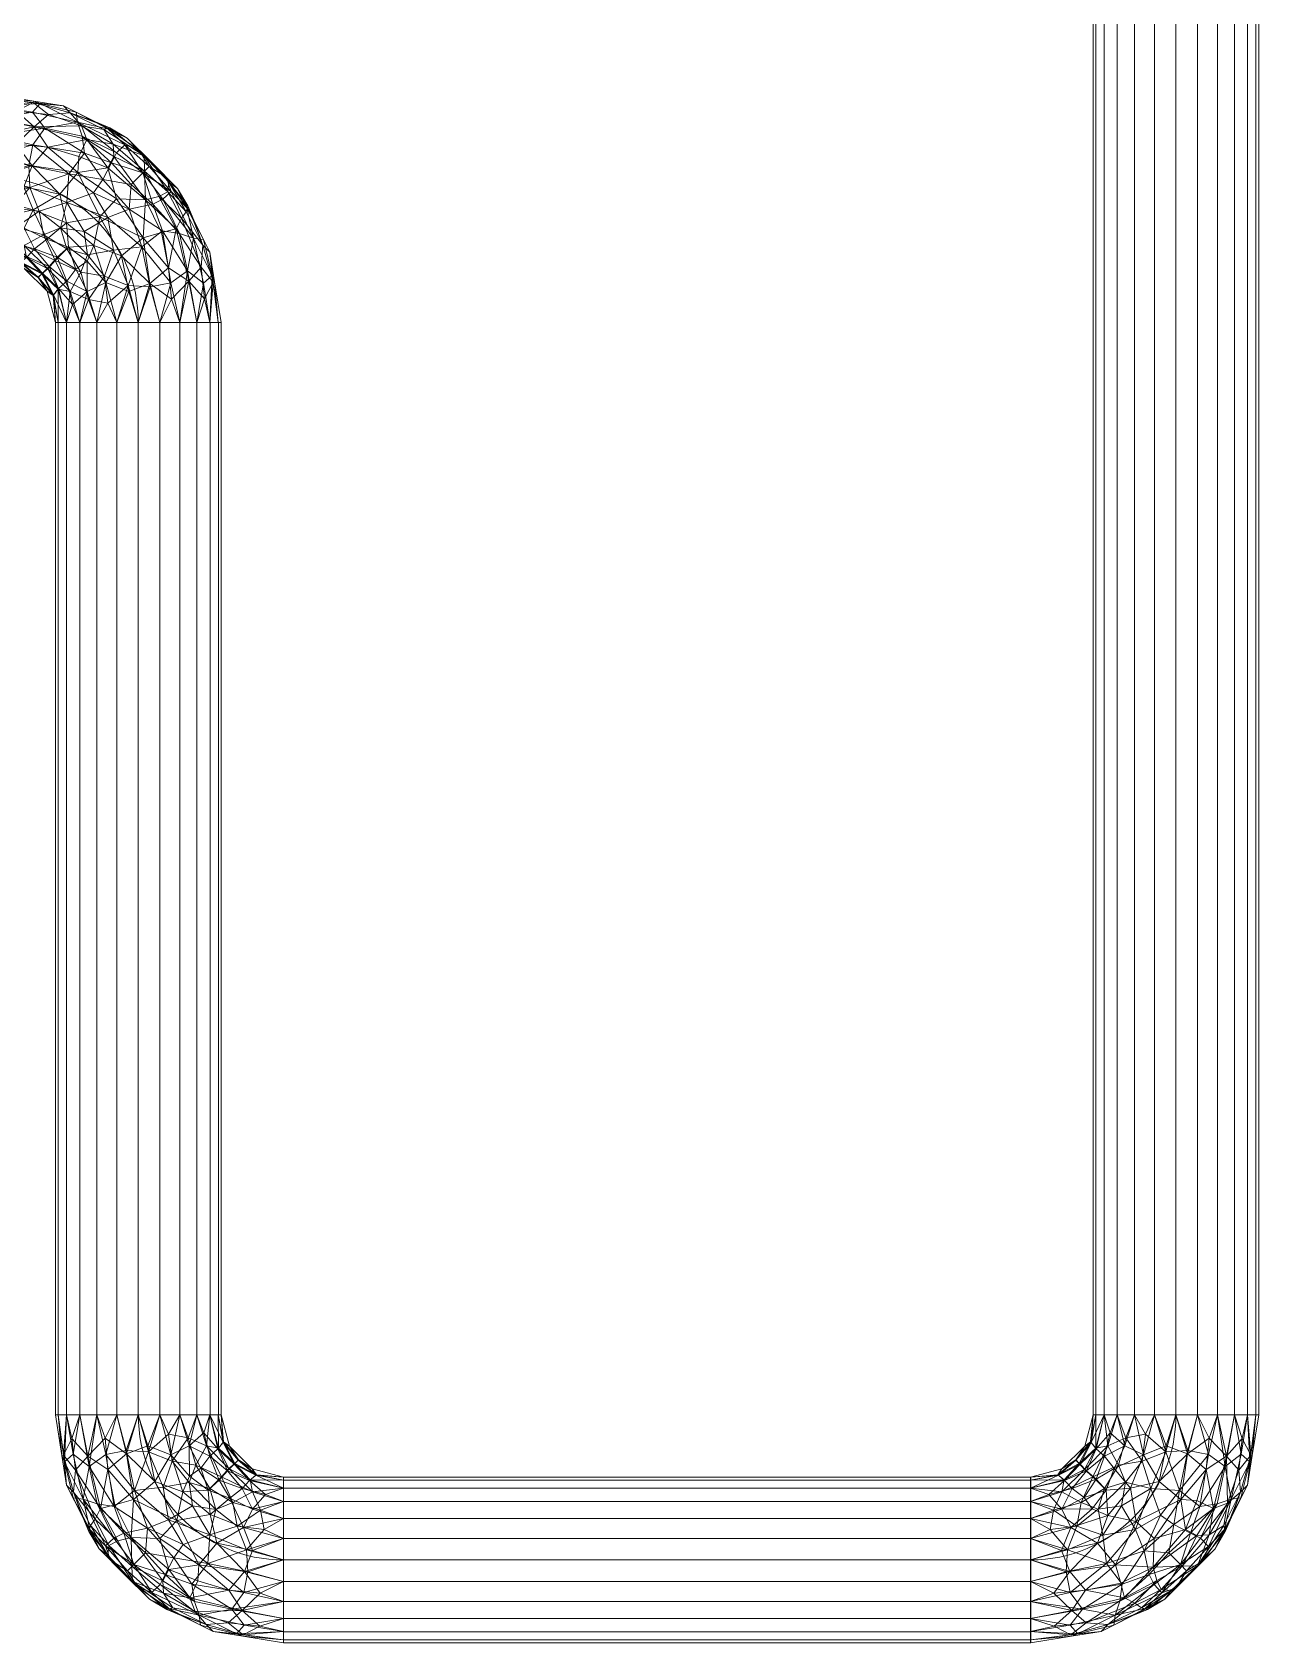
# Model space of a CAD drawing. Header units: inches. Extents: x -3325 to -59, y 5 to 733.
# Drawn here: x -3051.47 to -3030.19, y 132.3 to 160.25 of the extents above; entities that cross this region are included whole.
import ezdxf

# ---------------------------------------------------------------- set-up
doc = ezdxf.new("R2010")
doc.units = ezdxf.units.IN
doc.header["$MEASUREMENT"] = 0
doc.layers.add('P-PIPE', color=10, linetype='Continuous', lineweight=9)

# ---------------------------------------------------------------- blocks, each defined once
blk = doc.blocks.new('Elbow - Welded - Generic - Standard-1127339-06 - Fifth Level')
at = {"layer": 'P-PIPE'}
mesh = blk.add_polyface(dxfattribs=at)
corners = [(-1.437, 2.52), (-1.582, 1.978), (-1.978, 1.582), (-2.52, 1.437), (-2.52, 1.388, 0.372), (-2.52, 1.244, 0.719), (-2.52, 1.016, 1.016), (-2.52, 0.719, 1.244), (-2.52, 0.372, 1.388), (-2.52, 0, 1.437), (-2.52, -0.372, 1.388), (-2.52, -0.719, 1.244), (-2.52, -1.016, 1.016), (-2.52, -1.244, 0.719), (-2.52, -1.388, 0.372), (-2.52, -1.437), (-1.297, -1.243), (-0.194, -0.681), (0.681, 0.194), (1.243, 1.297), (1.437, 2.52), (1.388, 2.52, 0.372), (1.244, 2.52, 0.719), (1.016, 2.52, 1.016), (0.719, 2.52, 1.244), (0.372, 2.52, 1.388), (0, 2.52, 1.437), (-0.372, 2.52, 1.388), (-0.719, 2.52, 1.244), (-1.016, 2.52, 1.016), (-1.244, 2.52, 0.719), (-1.388, 2.52, 0.372), (-0.124, 0.124, 1.145), (-0.941, 0.941, 1.408), (-1.055, -0.959, 0.7), (-1.443, 1.443, 1.035), (0.959, 1.055, 0.7), (0.064, 1.205, 1.386), (-1.205, -0.064, 1.386), (-1.676, 1.676, 0.552), (-0.585, 1.717, 1.373), (-1.717, 0.585, 1.373), (-1.621, -0.853, 1.06), (0.853, 1.621, 1.06), (-1.704, -1.281, 0.44), (1.281, 1.704, 0.44), (-1.181, 1.979, 0.952), (-1.979, 1.181, 0.952), (-0.175, 1.879, 1.434), (-1.879, 0.175, 1.434), (-1.832, -0.563, 1.287), (-0.931, -0.418, 1.18), (0.563, 1.832, 1.287), (0.418, 0.931, 1.18), (-1.835, -1.132, 0.797), (1.132, 1.835, 0.797), (-0.997, 1.643, 1.218), (-1.643, 0.997, 1.218), (0.186, -0.186, 0.597), (0.208, 1.901, 1.41), (-1.901, -0.208, 1.41), (-0.434, 1.242, 1.435), (-0.698, 0.527, 1.426), (-1.813, -1.325), (1.325, 1.813), (-1.738, 1.738, 0.259), (-2.05, 1.479, 0.408), (-1.479, 2.05, 0.408), (-1.941, 1.39, 0.707), (-1.39, 1.941, 0.707), (-1.266, 0.429, 1.435), (0.426, 0.379, 0.898), (-0.379, -0.426, 0.898), (-1.585, 1.569, 0.81), (-0.745, -0.962), (-0.531, -0.842, 0.379), (0.962, 0.745), (0.842, 0.531, 0.379), (0.006, -0.482, 0.309), (0.244, -0.244), (0.474, -0.016, 0.305), (-0.245, -0.569, 0.577), (0.567, 0.236, 0.569), (-1.078, -1.129, 0.308), (1.129, 1.078, 0.308), (-0.551, 0.161, 1.327), (-0.035, 0.615, 1.301), (-0.866, 2.121, 1.181), (-2.121, 0.866, 1.181), (-0.269, 0.779, 1.4), (-0.527, 2.181, 1.348), (-2.181, 0.527, 1.348), (-0.877, 1.348, 1.346), (-1.239, 1.239, 1.25), (-1.346, 0.88, 1.346), (0.252, 0.466, 1.096), (0.718, 0.974, 0.962), (0.078, -0.078, 0.857), (-0.466, -0.252, 1.096), (-0.974, -0.713, 0.967)]
mesh.append_faces([[corners[k] for k in face] for face in [(16, 44, 63), (14, 44, 13), (13, 54, 12), (26, 59, 25), (31, 69, 30), (2, 65, 1), (1, 67, 0), (30, 46, 29), (11, 50, 10), (17, 75, 74), (64, 45, 19), (76, 77, 18), (19, 84, 76)]], dxfattribs={"vtx0": -1, "vtx1": -1})
mesh.append_faces([[corners[k] for k in face] for face in [(44, 54, 13), (80, 78, 79), (14, 63, 44), (49, 41, 91), (92, 40, 56), (53, 95, 96), (42, 50, 11), (61, 33, 62), (34, 44, 83), (38, 50, 51), (41, 49, 70), (69, 73, 46), (47, 68, 5), (95, 71, 96), (39, 66, 68), (46, 56, 87), (35, 47, 57), (39, 65, 66), (24, 52, 43), (89, 85, 86), (55, 36, 45), (54, 34, 42), (27, 90, 48), (45, 64, 21), (76, 84, 77), (55, 45, 22), (56, 46, 35), (94, 92, 93), (41, 57, 88), (1, 65, 67), (43, 52, 53), (31, 67, 69), (97, 58, 82), (77, 84, 36), (68, 73, 39), (40, 61, 48), (40, 92, 61), (59, 48, 37), (60, 49, 9), (38, 62, 70), (51, 50, 42), (60, 50, 38), (99, 72, 98), (51, 98, 85), (59, 52, 25), (53, 52, 37), (86, 53, 37), (32, 98, 97), (34, 54, 44), (42, 12, 54), (23, 43, 55), (36, 55, 43), (35, 57, 93), (40, 90, 87), (47, 6, 88), (94, 33, 92), (82, 36, 71), (51, 99, 98), (48, 59, 26), (52, 59, 37), (50, 60, 10), (49, 60, 38), (33, 94, 70), (37, 48, 61), (85, 62, 38), (61, 62, 89), (67, 65, 39), (2, 66, 65), (67, 39, 69), (68, 66, 4), (73, 47, 35), (69, 39, 73), (30, 69, 46), (38, 70, 49), (33, 70, 62), (82, 58, 80), (43, 96, 36), (99, 51, 42), (81, 34, 75), (47, 73, 68), (73, 35, 46), (74, 75, 83), (17, 78, 75), (75, 78, 81), (45, 84, 19), (18, 77, 80), (80, 58, 78), (81, 78, 58), (77, 82, 80), (97, 81, 58), (34, 81, 72), (36, 82, 77), (97, 82, 71), (34, 83, 75), (16, 83, 44), (36, 84, 45), (51, 85, 38), (86, 85, 32), (86, 32, 95), (89, 86, 37), (46, 87, 29), (40, 87, 56), (88, 7, 91), (47, 88, 57), (61, 89, 37), (85, 89, 62), (87, 90, 28), (48, 90, 40), (49, 91, 8), (88, 91, 41), (93, 92, 56), (61, 92, 33), (35, 93, 56), (93, 57, 94), (57, 41, 94), (70, 94, 41), (86, 95, 53), (97, 95, 32), (53, 96, 43), (71, 36, 96), (97, 71, 95), (81, 97, 72), (97, 98, 72), (85, 98, 32), (42, 34, 99), (34, 72, 99)]], dxfattribs={"vtx0": -1, "vtx1": -1, "vtx2": -1})
mesh.append_faces([[corners[k] for k in face] for face in [(42, 11, 12), (83, 16, 74), (47, 5, 6), (60, 9, 10), (43, 23, 24), (45, 21, 22), (52, 24, 25), (87, 28, 29), (90, 27, 28), (68, 4, 5), (67, 31, 0), (78, 17, 79)]], dxfattribs={"vtx0": -1, "vtx2": -1})
mesh.append_faces([[corners[k] for k in face] for face in [(7, 8, 91), (3, 4, 66), (6, 7, 88), (2, 3, 66), (26, 27, 48), (22, 23, 55), (8, 9, 49), (79, 18, 80)]], dxfattribs={"vtx1": -1, "vtx2": -1})
mesh.append_faces([[corners[k] for k in face] for face in [(14, 15, 63), (64, 20, 21)]], dxfattribs={"vtx2": -1})
mesh = blk.add_polyface(dxfattribs=at)
corners = [(1.437, 2.52), (1.243, 1.297), (0.681, 0.194), (-0.194, -0.681), (-1.297, -1.243), (-2.52, -1.437), (-2.52, -1.388, -0.372), (-2.52, -1.244, -0.719), (-2.52, -1.016, -1.016), (-2.52, -0.719, -1.244), (-2.52, -0.372, -1.388), (-2.52, 0, -1.437), (-2.52, 0.372, -1.388), (-2.52, 0.719, -1.244), (-2.52, 1.016, -1.016), (-2.52, 1.244, -0.719), (-2.52, 1.388, -0.372), (-2.52, 1.437), (-1.978, 1.582), (-1.582, 1.978), (-1.437, 2.52), (-1.388, 2.52, -0.372), (-1.244, 2.52, -0.719), (-1.016, 2.52, -1.016), (-0.719, 2.52, -1.244), (-0.372, 2.52, -1.388), (0, 2.52, -1.437), (0.372, 2.52, -1.388), (0.719, 2.52, -1.244), (1.016, 2.52, -1.016), (1.244, 2.52, -0.719), (1.388, 2.52, -0.372), (-0.375, 0.375, -1.342), (-1.211, 1.211, -1.272), (0.655, 0.894, -0.984), (-0.894, -0.655, -0.984), (-1.661, 1.661, -0.601), (-1.361, 0.29, -1.437), (-0.29, 1.361, -1.437), (0.527, 1.569, -1.27), (1.091, 1.558, -0.764), (-1.569, -0.527, -1.27), (-1.558, -1.091, -0.764), (-1.24, 1.8, -0.979), (-1.8, 1.24, -0.979), (-1.825, 0.562, -1.367), (-0.562, 1.825, -1.367), (0.83, 0.598, -0.514), (0.11, -0.11, -0.793), (-0.598, -0.83, -0.514), (0.877, 1.804, -1.077), (0.202, 1.84, -1.408), (0.083, 1.05, -1.358), (1.299, 1.822, -0.457), (-1.804, -0.877, -1.077), (-1.84, -0.202, -1.408), (-1.05, -0.083, -1.358), (-1.822, -1.299, -0.457), (-1.734, 1.734, -0.287), (-1.98, 0.884, -1.195), (-0.884, 1.98, -1.195), (0.167, 0.53, -1.178), (-0.392, -0.123, -1.141), (-1.471, 2.039, -0.447), (-2.039, 1.471, -0.447), (-1.382, 1.93, -0.73), (-1.93, 1.382, -0.73), (-1.813, -1.325), (1.325, 1.813), (-1.983, 0.166, -1.433), (-0.166, 1.983, -1.433), (-1.183, 0.772, -1.401), (-0.688, 0.667, -1.434), (-0.788, 1.248, -1.388), (1.122, 1.179, -0.461), (0.962, 0.745), (-1.179, -1.122, -0.461), (-0.745, -0.962), (0.374, -0.101, -0.385), (0.857, 0.493, -0.232), (-0.493, -0.857, -0.232), (-0.082, -0.528, -0.39), (-0.253, -0.513, -0.679), (-0.333, -0.356, -0.933), (-0.71, -0.75, -0.764), (0.576, 2.117, -1.305), (1.151, 2.11, -0.829), (-2.117, -0.576, -1.305), (-2.11, -1.151, -0.829), (-1.139, 2.207, -0.92), (-2.207, 1.139, -0.92), (-1.548, 1.548, -0.867), (-1.385, 1.405, -1.096), (-1.592, 1.084, -1.187), (-1.452, 0.888, -1.319), (-1.071, 1.589, -1.195), (0.893, 0.985, -0.756), (0.576, 0.437, -0.773), (0.361, 0.426, -0.99), (0.361, 1.032, -1.242), (-0.957, -0.405, -1.196), (0.244, -0.244)]
mesh.append_faces([[corners[k] for k in face] for face in [(12, 69, 11), (18, 64, 17), (7, 57, 6), (16, 64, 15), (26, 70, 25), (25, 46, 24), (27, 51, 26), (77, 80, 3), (22, 63, 21), (67, 57, 4), (2, 79, 75), (4, 76, 77)]], dxfattribs={"vtx0": -1, "vtx1": -1})
mesh.append_faces([[corners[k] for k in face] for face in [(15, 64, 66), (100, 56, 62), (57, 42, 76), (45, 37, 69), (91, 36, 65), (64, 18, 58), (50, 39, 85), (81, 82, 78), (37, 45, 71), (45, 13, 59), (57, 7, 88), (57, 67, 6), (48, 97, 78), (59, 93, 94), (87, 54, 9), (61, 52, 99), (60, 24, 46), (35, 42, 54), (40, 53, 74), (42, 35, 84), (22, 89, 65), (63, 65, 36), (51, 27, 85), (32, 52, 61), (25, 70, 46), (34, 96, 97), (34, 50, 96), (52, 38, 51), (55, 41, 87), (40, 86, 53), (41, 55, 56), (93, 33, 94), (92, 44, 91), (34, 39, 50), (72, 37, 71), (33, 73, 71), (58, 63, 36), (33, 92, 95), (79, 78, 47), (61, 62, 32), (82, 48, 78), (86, 50, 29), (50, 40, 96), (52, 51, 39), (70, 51, 38), (99, 34, 61), (52, 32, 72), (53, 31, 68), (74, 47, 96), (35, 54, 41), (88, 54, 42), (69, 55, 11), (37, 72, 56), (37, 56, 55), (56, 32, 62), (42, 84, 76), (64, 58, 36), (90, 59, 14), (44, 92, 93), (46, 73, 95), (89, 60, 43), (98, 34, 97), (82, 83, 48), (62, 61, 98), (62, 35, 100), (19, 63, 58), (64, 36, 66), (22, 65, 63), (91, 65, 43), (91, 66, 36), (66, 44, 90), (45, 69, 12), (55, 69, 37), (51, 70, 26), (46, 70, 38), (95, 73, 33), (72, 32, 56), (73, 72, 71), (52, 72, 38), (46, 38, 73), (72, 73, 38), (53, 1, 74), (79, 74, 75), (80, 76, 49), (4, 57, 76), (3, 80, 81), (78, 79, 2), (74, 79, 47), (76, 80, 77), (81, 80, 49), (81, 49, 82), (78, 101, 81), (49, 84, 82), (48, 83, 62), (84, 83, 82), (35, 62, 83), (84, 49, 76), (83, 84, 35), (50, 85, 28), (51, 85, 39), (53, 86, 30), (50, 86, 40), (55, 87, 10), (54, 87, 41), (54, 88, 8), (57, 88, 42), (60, 89, 23), (65, 89, 43), (66, 90, 15), (59, 90, 44), (92, 91, 43), (66, 91, 44), (95, 43, 60), (92, 33, 93), (33, 71, 94), (44, 93, 59), (71, 45, 94), (59, 94, 45), (43, 95, 92), (95, 60, 46), (74, 96, 40), (97, 96, 47), (78, 97, 47), (34, 98, 61), (97, 48, 98), (62, 98, 48), (52, 39, 99), (34, 99, 39), (35, 41, 100), (56, 100, 41)]], dxfattribs={"vtx0": -1, "vtx1": -1, "vtx2": -1})
mesh.append_faces([[corners[k] for k in face] for face in [(90, 14, 15), (54, 8, 9), (88, 7, 8), (87, 9, 10), (74, 1, 75), (55, 10, 11), (45, 12, 13), (53, 68, 1), (53, 30, 31), (64, 16, 17), (81, 101, 3), (78, 2, 101)]], dxfattribs={"vtx0": -1, "vtx2": -1})
mesh.append_faces([[corners[k] for k in face] for face in [(22, 23, 89), (18, 19, 58), (20, 21, 63), (29, 30, 86), (28, 29, 50), (23, 24, 60), (27, 28, 85), (13, 14, 59), (19, 20, 63)]], dxfattribs={"vtx1": -1, "vtx2": -1})
mesh.append_faces([[corners[k] for k in face] for face in [(31, 0, 68), (67, 5, 6)]], dxfattribs={"vtx2": -1})
mesh = blk.add_polyface(dxfattribs=at)
corners = [(1.437, 2.52), (1.388, 2.52, -0.372), (1.244, 2.52, -0.719), (1.016, 2.52, -1.016), (0.719, 2.52, -1.244), (0.372, 2.52, -1.388), (0, 2.52, -1.437), (-0.372, 2.52, -1.388), (-0.719, 2.52, -1.244), (-1.016, 2.52, -1.016), (-1.244, 2.52, -0.719), (-1.388, 2.52, -0.372), (-1.437, 2.52), (-1.388, 2.52, 0.372), (-1.244, 2.52, 0.719), (-1.016, 2.52, 1.016), (-0.719, 2.52, 1.244), (-0.372, 2.52, 1.388), (0, 2.52, 1.437), (0.372, 2.52, 1.388), (0.719, 2.52, 1.244), (1.016, 2.52, 1.016), (1.244, 2.52, 0.719), (1.388, 2.52, 0.372)]
mesh.append_faces([[corners[k] for k in face] for face in [(15, 12, 13, 14)]], dxfattribs={"vtx0": -1})
mesh.append_faces([[corners[k] for k in face] for face in [(6, 9, 2, 5)]], dxfattribs={"vtx0": -1, "vtx1": -1, "vtx2": -1})
mesh.append_faces([[corners[k] for k in face] for face in [(12, 17, 22, 1)]], dxfattribs={"vtx0": -1, "vtx1": -1, "vtx2": -1, "vtx3": -1})
mesh.append_faces([[corners[k] for k in face] for face in [(9, 12, 1, 2)]], dxfattribs={"vtx0": -1, "vtx1": -1, "vtx3": -1})
mesh.append_faces([[corners[k] for k in face] for face in [(0, 1, 22, 23), (19, 20, 17, 18)]], dxfattribs={"vtx1": -1})
mesh.append_faces([[corners[k] for k in face] for face in [(15, 16, 17, 12), (20, 21, 22, 17)]], dxfattribs={"vtx2": -1, "vtx3": -1})
mesh.append_faces([[corners[k] for k in face] for face in [(6, 7, 8, 9), (9, 10, 11, 12), (2, 3, 4, 5)]], dxfattribs={"vtx3": -1})
mesh = blk.add_polyface(dxfattribs=at)
corners = [(-2.52, -1.437), (-2.52, -1.388, 0.372), (-2.52, -1.244, 0.719), (-2.52, -1.016, 1.016), (-2.52, -0.719, 1.244), (-2.52, -0.372, 1.388), (-2.52, 0, 1.437), (-2.52, 0.372, 1.388), (-2.52, 0.719, 1.244), (-2.52, 1.016, 1.016), (-2.52, 1.244, 0.719), (-2.52, 1.388, 0.372), (-2.52, 1.437), (-2.52, 1.388, -0.372), (-2.52, 1.244, -0.719), (-2.52, 1.016, -1.016), (-2.52, 0.719, -1.244), (-2.52, 0.372, -1.388), (-2.52, 0, -1.437), (-2.52, -0.372, -1.388), (-2.52, -0.719, -1.244), (-2.52, -1.016, -1.016), (-2.52, -1.244, -0.719), (-2.52, -1.388, -0.372)]
mesh.append_faces([[corners[k] for k in face] for face in [(2, 0, 1)]], dxfattribs={"vtx0": -1})
mesh.append_faces([[corners[k] for k in face] for face in [(19, 22, 18)]], dxfattribs={"vtx0": -1, "vtx1": -1})
mesh.append_faces([[corners[k] for k in face] for face in [(15, 18, 22, 4)]], dxfattribs={"vtx0": -1, "vtx1": -1, "vtx2": -1, "vtx3": -1})
mesh.append_faces([[corners[k] for k in face] for face in [(7, 15, 4, 5)]], dxfattribs={"vtx0": -1, "vtx1": -1, "vtx3": -1})
mesh.append_faces([[corners[k] for k in face] for face in [(7, 12, 13)]], dxfattribs={"vtx0": -1, "vtx2": -1})
mesh.append_faces([[corners[k] for k in face] for face in [(2, 22, 23, 0)]], dxfattribs={"vtx0": -1, "vtx3": -1})
mesh.append_faces([[corners[k] for k in face] for face in [(10, 11, 9), (6, 7, 5)]], dxfattribs={"vtx1": -1})
mesh.append_faces([[corners[k] for k in face] for face in [(11, 12, 7, 9)]], dxfattribs={"vtx1": -1, "vtx2": -1, "vtx3": -1})
mesh.append_faces([[corners[k] for k in face] for face in [(16, 17, 18, 15), (20, 21, 22, 19), (7, 8, 9)]], dxfattribs={"vtx2": -1})
mesh.append_faces([[corners[k] for k in face] for face in [(13, 14, 15, 7), (2, 3, 4, 22)]], dxfattribs={"vtx2": -1, "vtx3": -1})

msp = doc.modelspace()

# ---------------------------------------------------------------- linework, layer by layer
at = {"layer": 'P-PIPE', "color": 1}
for p, q in [((-3031.631, 269.48, 1076), (-3031.631, 136.255, 1076)), ((-3031.631, 269.48, 1076), (-3031.631, 136.255, 1076)), ((-3049.631, 136.255, 1076), (-3049.631, 155.215, 1076)), ((-3049.631, 136.255, 1076), (-3049.631, 155.215, 1076)), ((-3034.15, 133.735, 1076), (-3047.111, 133.735, 1076)), ((-3034.15, 133.735, 1076), (-3047.111, 133.735, 1076))]:
    msp.add_line(p, q, dxfattribs=at)
for centre, start, end in [((-3052.15, 155.215, 1076), 0, 90), ((-3047.111, 136.255, 1076), 180, 270), ((-3034.15, 136.255, 1076), 270, 0)]:
    msp.add_arc(centre, 2.52, start, end, dxfattribs=at)

# ---------------------------------------------------------------- block references
for p, rotation in [((-3049.631, 157.735, 1076), 90), ((-3049.631, 133.735, 1076), 270)]:
    msp.add_blockref('Elbow - Welded - Generic - Standard-1127339-06 - Fifth Level', p, dxfattribs=dict(at, rotation=rotation))
msp.add_blockref('Elbow - Welded - Generic - Standard-1127339-06 - Fifth Level', (-3031.631, 133.735, 1076), dxfattribs=at)

# ---------------------------------------------------------------- meshes
mesh = msp.add_polyface(dxfattribs=at)
corners = [(-3031.631, 269.48, 1077.438), (-3032.003, 269.48, 1077.389), (-3032.35, 269.48, 1077.245), (-3032.647, 269.48, 1077.016), (-3032.876, 269.48, 1076.719), (-3033.019, 269.48, 1076.372), (-3033.068, 269.48, 1076), (-3033.068, 136.255, 1076), (-3033.019, 136.255, 1076.372), (-3032.876, 136.255, 1076.719), (-3032.647, 136.255, 1077.016), (-3032.35, 136.255, 1077.245), (-3032.003, 136.255, 1077.389), (-3031.631, 136.255, 1077.438)]
mesh.append_faces([[corners[k] for k in face] for face in [(8, 9, 4, 5), (3, 4, 9, 10), (11, 12, 1, 2), (2, 3, 10, 11)]], dxfattribs={"vtx1": -1, "vtx3": -1, "color": 1})
mesh.append_faces([[corners[k] for k in face] for face in [(6, 7, 8, 5)]], dxfattribs={"vtx2": -1, "color": 1})
mesh.append_faces([[corners[k] for k in face] for face in [(12, 13, 0, 1)]], dxfattribs={"vtx3": -1, "color": 1})
mesh = msp.add_polyface(dxfattribs=at)
corners = [(-3033.068, 269.48, 1076), (-3033.019, 269.48, 1075.628), (-3032.876, 269.48, 1075.281), (-3032.647, 269.48, 1074.984), (-3032.35, 269.48, 1074.755), (-3032.003, 269.48, 1074.611), (-3031.631, 269.48, 1074.562), (-3031.631, 136.255, 1074.562), (-3032.003, 136.255, 1074.611), (-3032.35, 136.255, 1074.755), (-3032.647, 136.255, 1074.984), (-3032.876, 136.255, 1075.281), (-3033.019, 136.255, 1075.628), (-3033.068, 136.255, 1076)]
mesh.append_faces([[corners[k] for k in face] for face in [(7, 8, 5, 6)]], dxfattribs={"vtx1": -1, "color": 1})
mesh.append_faces([[corners[k] for k in face] for face in [(8, 9, 4, 5), (3, 4, 9, 10), (11, 12, 1, 2), (2, 3, 10, 11)]], dxfattribs={"vtx1": -1, "vtx3": -1, "color": 1})
mesh.append_faces([[corners[k] for k in face] for face in [(12, 13, 0, 1)]], dxfattribs={"vtx3": -1, "color": 1})
mesh = msp.add_polyface(dxfattribs=at)
corners = [(-3030.193, 269.48, 1076), (-3030.242, 269.48, 1076.372), (-3030.386, 269.48, 1076.719), (-3030.614, 269.48, 1077.016), (-3030.912, 269.48, 1077.245), (-3031.259, 269.48, 1077.389), (-3031.631, 269.48, 1077.438), (-3031.631, 136.255, 1077.438), (-3031.259, 136.255, 1077.389), (-3030.912, 136.255, 1077.245), (-3030.614, 136.255, 1077.016), (-3030.386, 136.255, 1076.719), (-3030.242, 136.255, 1076.372), (-3030.193, 136.255, 1076)]
mesh.append_faces([[corners[k] for k in face] for face in [(7, 8, 5, 6)]], dxfattribs={"vtx1": -1, "color": 1})
mesh.append_faces([[corners[k] for k in face] for face in [(8, 9, 4, 5), (3, 4, 9, 10), (11, 12, 1, 2), (2, 3, 10, 11)]], dxfattribs={"vtx1": -1, "vtx3": -1, "color": 1})
mesh.append_faces([[corners[k] for k in face] for face in [(12, 13, 0, 1)]], dxfattribs={"vtx3": -1, "color": 1})
mesh = msp.add_polyface(dxfattribs=at)
corners = [(-3031.631, 269.48, 1074.562), (-3031.259, 269.48, 1074.611), (-3030.912, 269.48, 1074.755), (-3030.614, 269.48, 1074.984), (-3030.386, 269.48, 1075.281), (-3030.242, 269.48, 1075.628), (-3030.193, 269.48, 1076), (-3030.193, 136.255, 1076), (-3030.242, 136.255, 1075.628), (-3030.386, 136.255, 1075.281), (-3030.614, 136.255, 1074.984), (-3030.912, 136.255, 1074.755), (-3031.259, 136.255, 1074.611), (-3031.631, 136.255, 1074.562)]
mesh.append_faces([[corners[k] for k in face] for face in [(7, 8, 5, 6)]], dxfattribs={"vtx1": -1, "color": 1})
mesh.append_faces([[corners[k] for k in face] for face in [(8, 9, 4, 5), (3, 4, 9, 10), (11, 12, 1, 2), (2, 3, 10, 11)]], dxfattribs={"vtx1": -1, "vtx3": -1, "color": 1})
mesh.append_faces([[corners[k] for k in face] for face in [(12, 13, 0, 1)]], dxfattribs={"vtx3": -1, "color": 1})
mesh = msp.add_polyface(dxfattribs=at)
corners = [(-3048.193, 155.215, 1076), (-3048.242, 155.215, 1075.628), (-3048.386, 155.215, 1075.281), (-3048.614, 155.215, 1074.984), (-3048.912, 155.215, 1074.755), (-3049.259, 155.215, 1074.611), (-3049.631, 155.215, 1074.562), (-3050.003, 155.215, 1074.611), (-3050.35, 155.215, 1074.755), (-3050.647, 155.215, 1074.984), (-3050.876, 155.215, 1075.281), (-3051.019, 155.215, 1075.628), (-3051.068, 155.215, 1076), (-3051.019, 155.215, 1076.372), (-3050.876, 155.215, 1076.719), (-3050.647, 155.215, 1077.016), (-3050.35, 155.215, 1077.245), (-3050.003, 155.215, 1077.389), (-3049.631, 155.215, 1077.438), (-3049.259, 155.215, 1077.389), (-3048.912, 155.215, 1077.245), (-3048.614, 155.215, 1077.016), (-3048.386, 155.215, 1076.719), (-3048.242, 155.215, 1076.372)]
mesh.append_faces([[corners[k] for k in face] for face in [(10, 7, 8, 9), (17, 15, 16), (21, 19, 20)]], dxfattribs={"vtx0": -1, "color": 1})
mesh.append_faces([[corners[k] for k in face] for face in [(7, 10, 5, 6)]], dxfattribs={"vtx0": -1, "vtx1": -1, "color": 1})
mesh.append_faces([[corners[k] for k in face] for face in [(5, 10, 2), (0, 12, 21)]], dxfattribs={"vtx0": -1, "vtx1": -1, "vtx2": -1, "color": 1})
mesh.append_faces([[corners[k] for k in face] for face in [(21, 12, 15, 17)]], dxfattribs={"vtx0": -1, "vtx1": -1, "vtx2": -1, "vtx3": -1, "color": 1})
mesh.append_faces([[corners[k] for k in face] for face in [(4, 5, 2, 3)]], dxfattribs={"vtx1": -1, "color": 1})
mesh.append_faces([[corners[k] for k in face] for face in [(13, 14, 15, 12)]], dxfattribs={"vtx2": -1, "color": 1})
mesh.append_faces([[corners[k] for k in face] for face in [(10, 11, 12, 2), (0, 1, 2, 12), (17, 18, 19, 21)]], dxfattribs={"vtx2": -1, "vtx3": -1, "color": 1})
mesh.append_faces([[corners[k] for k in face] for face in [(21, 22, 23, 0)]], dxfattribs={"vtx3": -1, "color": 1})
mesh = msp.add_polyface(dxfattribs=at)
corners = [(-3051.068, 136.255, 1076), (-3051.019, 136.255, 1076.372), (-3050.876, 136.255, 1076.719), (-3050.647, 136.255, 1077.016), (-3050.35, 136.255, 1077.245), (-3050.003, 136.255, 1077.389), (-3049.631, 136.255, 1077.438), (-3049.631, 155.215, 1077.438), (-3050.003, 155.215, 1077.389), (-3050.35, 155.215, 1077.245), (-3050.647, 155.215, 1077.016), (-3050.876, 155.215, 1076.719), (-3051.019, 155.215, 1076.372), (-3051.068, 155.215, 1076)]
mesh.append_faces([[corners[k] for k in face] for face in [(7, 8, 5, 6)]], dxfattribs={"vtx1": -1, "color": 1})
mesh.append_faces([[corners[k] for k in face] for face in [(8, 9, 4, 5), (3, 4, 9, 10), (11, 12, 1, 2), (2, 3, 10, 11)]], dxfattribs={"vtx1": -1, "vtx3": -1, "color": 1})
mesh.append_faces([[corners[k] for k in face] for face in [(12, 13, 0, 1)]], dxfattribs={"vtx3": -1, "color": 1})
mesh = msp.add_polyface(dxfattribs=at)
corners = [(-3049.631, 136.255, 1074.562), (-3050.003, 136.255, 1074.611), (-3050.35, 136.255, 1074.755), (-3050.647, 136.255, 1074.984), (-3050.876, 136.255, 1075.281), (-3051.019, 136.255, 1075.628), (-3051.068, 136.255, 1076), (-3051.068, 155.215, 1076), (-3051.019, 155.215, 1075.628), (-3050.876, 155.215, 1075.281), (-3050.647, 155.215, 1074.984), (-3050.35, 155.215, 1074.755), (-3050.003, 155.215, 1074.611), (-3049.631, 155.215, 1074.562)]
mesh.append_faces([[corners[k] for k in face] for face in [(7, 8, 5, 6)]], dxfattribs={"vtx1": -1, "color": 1})
mesh.append_faces([[corners[k] for k in face] for face in [(8, 9, 4, 5), (3, 4, 9, 10), (11, 12, 1, 2), (2, 3, 10, 11)]], dxfattribs={"vtx1": -1, "vtx3": -1, "color": 1})
mesh.append_faces([[corners[k] for k in face] for face in [(12, 13, 0, 1)]], dxfattribs={"vtx3": -1, "color": 1})
mesh = msp.add_polyface(dxfattribs=at)
corners = [(-3049.631, 136.255, 1077.438), (-3049.259, 136.255, 1077.389), (-3048.912, 136.255, 1077.245), (-3048.614, 136.255, 1077.016), (-3048.386, 136.255, 1076.719), (-3048.242, 136.255, 1076.372), (-3048.193, 136.255, 1076), (-3048.193, 155.215, 1076), (-3048.242, 155.215, 1076.372), (-3048.386, 155.215, 1076.719), (-3048.614, 155.215, 1077.016), (-3048.912, 155.215, 1077.245), (-3049.259, 155.215, 1077.389), (-3049.631, 155.215, 1077.438)]
mesh.append_faces([[corners[k] for k in face] for face in [(8, 9, 4, 5), (3, 4, 9, 10), (11, 12, 1, 2), (2, 3, 10, 11)]], dxfattribs={"vtx1": -1, "vtx3": -1, "color": 1})
mesh.append_faces([[corners[k] for k in face] for face in [(6, 7, 8, 5)]], dxfattribs={"vtx2": -1, "color": 1})
mesh.append_faces([[corners[k] for k in face] for face in [(12, 13, 0, 1)]], dxfattribs={"vtx3": -1, "color": 1})
mesh = msp.add_polyface(dxfattribs=at)
corners = [(-3048.193, 136.255, 1076), (-3048.242, 136.255, 1075.628), (-3048.386, 136.255, 1075.281), (-3048.614, 136.255, 1074.984), (-3048.912, 136.255, 1074.755), (-3049.259, 136.255, 1074.611), (-3049.631, 136.255, 1074.562), (-3049.631, 155.215, 1074.562), (-3049.259, 155.215, 1074.611), (-3048.912, 155.215, 1074.755), (-3048.614, 155.215, 1074.984), (-3048.386, 155.215, 1075.281), (-3048.242, 155.215, 1075.628), (-3048.193, 155.215, 1076)]
mesh.append_faces([[corners[k] for k in face] for face in [(7, 8, 5, 6)]], dxfattribs={"vtx1": -1, "color": 1})
mesh.append_faces([[corners[k] for k in face] for face in [(8, 9, 4, 5), (3, 4, 9, 10), (11, 12, 1, 2), (2, 3, 10, 11)]], dxfattribs={"vtx1": -1, "vtx3": -1, "color": 1})
mesh.append_faces([[corners[k] for k in face] for face in [(12, 13, 0, 1)]], dxfattribs={"vtx3": -1, "color": 1})
mesh = msp.add_polyface(dxfattribs=at)
corners = [(-3048.193, 136.255, 1076), (-3048.242, 136.255, 1076.372), (-3048.386, 136.255, 1076.719), (-3048.614, 136.255, 1077.016), (-3048.912, 136.255, 1077.245), (-3049.259, 136.255, 1077.389), (-3049.631, 136.255, 1077.438), (-3050.003, 136.255, 1077.389), (-3050.35, 136.255, 1077.245), (-3050.647, 136.255, 1077.016), (-3050.876, 136.255, 1076.719), (-3051.019, 136.255, 1076.372), (-3051.068, 136.255, 1076), (-3051.019, 136.255, 1075.628), (-3050.876, 136.255, 1075.281), (-3050.647, 136.255, 1074.984), (-3050.35, 136.255, 1074.755), (-3050.003, 136.255, 1074.611), (-3049.631, 136.255, 1074.562), (-3049.259, 136.255, 1074.611), (-3048.912, 136.255, 1074.755), (-3048.614, 136.255, 1074.984), (-3048.386, 136.255, 1075.281), (-3048.242, 136.255, 1075.628)]
mesh.append_faces([[corners[k] for k in face] for face in [(22, 19, 20, 21)]], dxfattribs={"vtx0": -1, "color": 1})
mesh.append_faces([[corners[k] for k in face] for face in [(19, 14, 17, 18)]], dxfattribs={"vtx0": -1, "vtx1": -1, "color": 1})
mesh.append_faces([[corners[k] for k in face] for face in [(22, 14, 19), (3, 12, 0)]], dxfattribs={"vtx0": -1, "vtx1": -1, "vtx2": -1, "color": 1})
mesh.append_faces([[corners[k] for k in face] for face in [(9, 12, 3, 7)]], dxfattribs={"vtx0": -1, "vtx1": -1, "vtx2": -1, "vtx3": -1, "color": 1})
mesh.append_faces([[corners[k] for k in face] for face in [(16, 17, 14, 15), (8, 9, 7), (6, 7, 5)]], dxfattribs={"vtx1": -1, "color": 1})
mesh.append_faces([[corners[k] for k in face] for face in [(1, 2, 3, 0)]], dxfattribs={"vtx2": -1, "color": 1})
mesh.append_faces([[corners[k] for k in face] for face in [(12, 13, 14, 22), (22, 23, 0, 12), (3, 4, 5, 7)]], dxfattribs={"vtx2": -1, "vtx3": -1, "color": 1})
mesh.append_faces([[corners[k] for k in face] for face in [(9, 10, 11, 12)]], dxfattribs={"vtx3": -1, "color": 1})
mesh = msp.add_polyface(dxfattribs=at)
corners = [(-3033.068, 136.255, 1076), (-3033.019, 136.255, 1075.628), (-3032.876, 136.255, 1075.281), (-3032.647, 136.255, 1074.984), (-3032.35, 136.255, 1074.755), (-3032.003, 136.255, 1074.611), (-3031.631, 136.255, 1074.562), (-3031.259, 136.255, 1074.611), (-3030.912, 136.255, 1074.755), (-3030.614, 136.255, 1074.984), (-3030.386, 136.255, 1075.281), (-3030.242, 136.255, 1075.628), (-3030.193, 136.255, 1076), (-3030.242, 136.255, 1076.372), (-3030.386, 136.255, 1076.719), (-3030.614, 136.255, 1077.016), (-3030.912, 136.255, 1077.245), (-3031.259, 136.255, 1077.389), (-3031.631, 136.255, 1077.438), (-3032.003, 136.255, 1077.389), (-3032.35, 136.255, 1077.245), (-3032.647, 136.255, 1077.016), (-3032.876, 136.255, 1076.719), (-3033.019, 136.255, 1076.372)]
mesh.append_faces([[corners[k] for k in face] for face in [(15, 13, 14), (4, 2, 3), (7, 5, 6), (2, 0, 1)]], dxfattribs={"vtx0": -1, "color": 1})
mesh.append_faces([[corners[k] for k in face] for face in [(5, 7, 2, 4), (2, 7, 10)]], dxfattribs={"vtx0": -1, "vtx1": -1, "vtx2": -1, "color": 1})
mesh.append_faces([[corners[k] for k in face] for face in [(12, 21, 0, 2)]], dxfattribs={"vtx0": -1, "vtx1": -1, "vtx2": -1, "vtx3": -1, "color": 1})
mesh.append_faces([[corners[k] for k in face] for face in [(15, 21, 12, 13)]], dxfattribs={"vtx0": -1, "vtx1": -1, "vtx3": -1, "color": 1})
mesh.append_faces([[corners[k] for k in face] for face in [(23, 0, 21, 22)]], dxfattribs={"vtx1": -1, "color": 1})
mesh.append_faces([[corners[k] for k in face] for face in [(17, 18, 19), (8, 9, 10, 7)]], dxfattribs={"vtx2": -1, "color": 1})
mesh.append_faces([[corners[k] for k in face] for face in [(19, 20, 21, 15), (15, 16, 17, 19), (10, 11, 12, 2)]], dxfattribs={"vtx2": -1, "vtx3": -1, "color": 1})
mesh = msp.add_polyface(dxfattribs=at)
corners = [(-3047.111, 135.172, 1076), (-3047.111, 135.123, 1075.628), (-3047.111, 134.98, 1075.281), (-3047.111, 134.751, 1074.984), (-3047.111, 134.454, 1074.755), (-3047.111, 134.107, 1074.611), (-3047.111, 133.735, 1074.562), (-3047.111, 133.363, 1074.611), (-3047.111, 133.016, 1074.755), (-3047.111, 132.718, 1074.984), (-3047.111, 132.49, 1075.281), (-3047.111, 132.346, 1075.628), (-3047.111, 132.297, 1076), (-3047.111, 132.346, 1076.372), (-3047.111, 132.49, 1076.719), (-3047.111, 132.718, 1077.016), (-3047.111, 133.016, 1077.245), (-3047.111, 133.363, 1077.389), (-3047.111, 133.735, 1077.438), (-3047.111, 134.107, 1077.389), (-3047.111, 134.454, 1077.245), (-3047.111, 134.751, 1077.016), (-3047.111, 134.98, 1076.719), (-3047.111, 135.123, 1076.372)]
mesh.append_faces([[corners[k] for k in face] for face in [(4, 2, 3), (0, 22, 23), (10, 7, 8, 9)]], dxfattribs={"vtx0": -1, "color": 1})
mesh.append_faces([[corners[k] for k in face] for face in [(7, 19, 5, 6)]], dxfattribs={"vtx0": -1, "vtx1": -1, "color": 1})
mesh.append_faces([[corners[k] for k in face] for face in [(5, 19, 2, 4), (2, 19, 22)]], dxfattribs={"vtx0": -1, "vtx1": -1, "vtx2": -1, "color": 1})
mesh.append_faces([[corners[k] for k in face] for face in [(17, 7, 10, 14)]], dxfattribs={"vtx0": -1, "vtx1": -1, "vtx2": -1, "vtx3": -1, "color": 1})
mesh.append_faces([[corners[k] for k in face] for face in [(16, 17, 14, 15), (13, 14, 12)]], dxfattribs={"vtx1": -1, "color": 1})
mesh.append_faces([[corners[k] for k in face] for face in [(20, 21, 22, 19)]], dxfattribs={"vtx2": -1, "color": 1})
mesh.append_faces([[corners[k] for k in face] for face in [(0, 1, 2, 22), (10, 11, 12, 14), (17, 18, 19, 7)]], dxfattribs={"vtx2": -1, "vtx3": -1, "color": 1})
mesh = msp.add_polyface(dxfattribs=at)
corners = [(-3034.15, 133.735, 1077.438), (-3034.15, 134.107, 1077.389), (-3034.15, 134.454, 1077.245), (-3034.15, 134.751, 1077.016), (-3034.15, 134.98, 1076.719), (-3034.15, 135.123, 1076.372), (-3034.15, 135.172, 1076), (-3047.111, 135.172, 1076), (-3047.111, 135.123, 1076.372), (-3047.111, 134.98, 1076.719), (-3047.111, 134.751, 1077.016), (-3047.111, 134.454, 1077.245), (-3047.111, 134.107, 1077.389), (-3047.111, 133.735, 1077.438)]
mesh.append_faces([[corners[k] for k in face] for face in [(8, 9, 4, 5), (3, 4, 9, 10), (11, 12, 1, 2), (2, 3, 10, 11)]], dxfattribs={"vtx1": -1, "vtx3": -1, "color": 1})
mesh.append_faces([[corners[k] for k in face] for face in [(6, 7, 8, 5)]], dxfattribs={"vtx2": -1, "color": 1})
mesh.append_faces([[corners[k] for k in face] for face in [(12, 13, 0, 1)]], dxfattribs={"vtx3": -1, "color": 1})
mesh = msp.add_polyface(dxfattribs=at)
corners = [(-3034.15, 135.172, 1076), (-3034.15, 135.123, 1075.628), (-3034.15, 134.98, 1075.281), (-3034.15, 134.751, 1074.984), (-3034.15, 134.454, 1074.755), (-3034.15, 134.107, 1074.611), (-3034.15, 133.735, 1074.562), (-3047.111, 133.735, 1074.562), (-3047.111, 134.107, 1074.611), (-3047.111, 134.454, 1074.755), (-3047.111, 134.751, 1074.984), (-3047.111, 134.98, 1075.281), (-3047.111, 135.123, 1075.628), (-3047.111, 135.172, 1076)]
mesh.append_faces([[corners[k] for k in face] for face in [(7, 8, 5, 6)]], dxfattribs={"vtx1": -1, "color": 1})
mesh.append_faces([[corners[k] for k in face] for face in [(8, 9, 4, 5), (3, 4, 9, 10), (11, 12, 1, 2), (2, 3, 10, 11)]], dxfattribs={"vtx1": -1, "vtx3": -1, "color": 1})
mesh.append_faces([[corners[k] for k in face] for face in [(12, 13, 0, 1)]], dxfattribs={"vtx3": -1, "color": 1})
mesh = msp.add_polyface(dxfattribs=at)
corners = [(-3034.15, 135.172, 1076), (-3034.15, 135.123, 1076.372), (-3034.15, 134.98, 1076.719), (-3034.15, 134.751, 1077.016), (-3034.15, 134.454, 1077.245), (-3034.15, 134.107, 1077.389), (-3034.15, 133.735, 1077.438), (-3034.15, 133.363, 1077.389), (-3034.15, 133.016, 1077.245), (-3034.15, 132.718, 1077.016), (-3034.15, 132.49, 1076.719), (-3034.15, 132.346, 1076.372), (-3034.15, 132.297, 1076), (-3034.15, 132.346, 1075.628), (-3034.15, 132.49, 1075.281), (-3034.15, 132.718, 1074.984), (-3034.15, 133.016, 1074.755), (-3034.15, 133.363, 1074.611), (-3034.15, 133.735, 1074.562), (-3034.15, 134.107, 1074.611), (-3034.15, 134.454, 1074.755), (-3034.15, 134.751, 1074.984), (-3034.15, 134.98, 1075.281), (-3034.15, 135.123, 1075.628)]
mesh.append_faces([[corners[k] for k in face] for face in [(10, 7, 8, 9), (12, 10, 11)]], dxfattribs={"vtx0": -1, "color": 1})
mesh.append_faces([[corners[k] for k in face] for face in [(2, 5, 22)]], dxfattribs={"vtx0": -1, "vtx1": -1, "vtx2": -1, "color": 1})
mesh.append_faces([[corners[k] for k in face] for face in [(19, 22, 5, 17), (14, 17, 7, 10)]], dxfattribs={"vtx0": -1, "vtx1": -1, "vtx2": -1, "vtx3": -1, "color": 1})
mesh.append_faces([[corners[k] for k in face] for face in [(23, 0, 22), (16, 17, 14, 15)]], dxfattribs={"vtx1": -1, "color": 1})
mesh.append_faces([[corners[k] for k in face] for face in [(20, 21, 22, 19), (17, 18, 19)]], dxfattribs={"vtx2": -1, "color": 1})
mesh.append_faces([[corners[k] for k in face] for face in [(0, 1, 2, 22), (12, 13, 14, 10), (5, 6, 7, 17)]], dxfattribs={"vtx2": -1, "vtx3": -1, "color": 1})
mesh.append_faces([[corners[k] for k in face] for face in [(2, 3, 4, 5)]], dxfattribs={"vtx3": -1, "color": 1})
mesh = msp.add_polyface(dxfattribs=at)
corners = [(-3034.15, 132.297, 1076), (-3034.15, 132.346, 1076.372), (-3034.15, 132.49, 1076.719), (-3034.15, 132.718, 1077.016), (-3034.15, 133.016, 1077.245), (-3034.15, 133.363, 1077.389), (-3034.15, 133.735, 1077.438), (-3047.111, 133.735, 1077.438), (-3047.111, 133.363, 1077.389), (-3047.111, 133.016, 1077.245), (-3047.111, 132.718, 1077.016), (-3047.111, 132.49, 1076.719), (-3047.111, 132.346, 1076.372), (-3047.111, 132.297, 1076)]
mesh.append_faces([[corners[k] for k in face] for face in [(7, 8, 5, 6)]], dxfattribs={"vtx1": -1, "color": 1})
mesh.append_faces([[corners[k] for k in face] for face in [(8, 9, 4, 5), (3, 4, 9, 10), (11, 12, 1, 2), (2, 3, 10, 11)]], dxfattribs={"vtx1": -1, "vtx3": -1, "color": 1})
mesh.append_faces([[corners[k] for k in face] for face in [(12, 13, 0, 1)]], dxfattribs={"vtx3": -1, "color": 1})
mesh = msp.add_polyface(dxfattribs=at)
corners = [(-3034.15, 133.735, 1074.562), (-3034.15, 133.363, 1074.611), (-3034.15, 133.016, 1074.755), (-3034.15, 132.718, 1074.984), (-3034.15, 132.49, 1075.281), (-3034.15, 132.346, 1075.628), (-3034.15, 132.297, 1076), (-3047.111, 132.297, 1076), (-3047.111, 132.346, 1075.628), (-3047.111, 132.49, 1075.281), (-3047.111, 132.718, 1074.984), (-3047.111, 133.016, 1074.755), (-3047.111, 133.363, 1074.611), (-3047.111, 133.735, 1074.562)]
mesh.append_faces([[corners[k] for k in face] for face in [(7, 8, 5, 6)]], dxfattribs={"vtx1": -1, "color": 1})
mesh.append_faces([[corners[k] for k in face] for face in [(8, 9, 4, 5), (3, 4, 9, 10), (11, 12, 1, 2), (2, 3, 10, 11)]], dxfattribs={"vtx1": -1, "vtx3": -1, "color": 1})
mesh.append_faces([[corners[k] for k in face] for face in [(12, 13, 0, 1)]], dxfattribs={"vtx3": -1, "color": 1})

doc.saveas('drawing.dxf')
